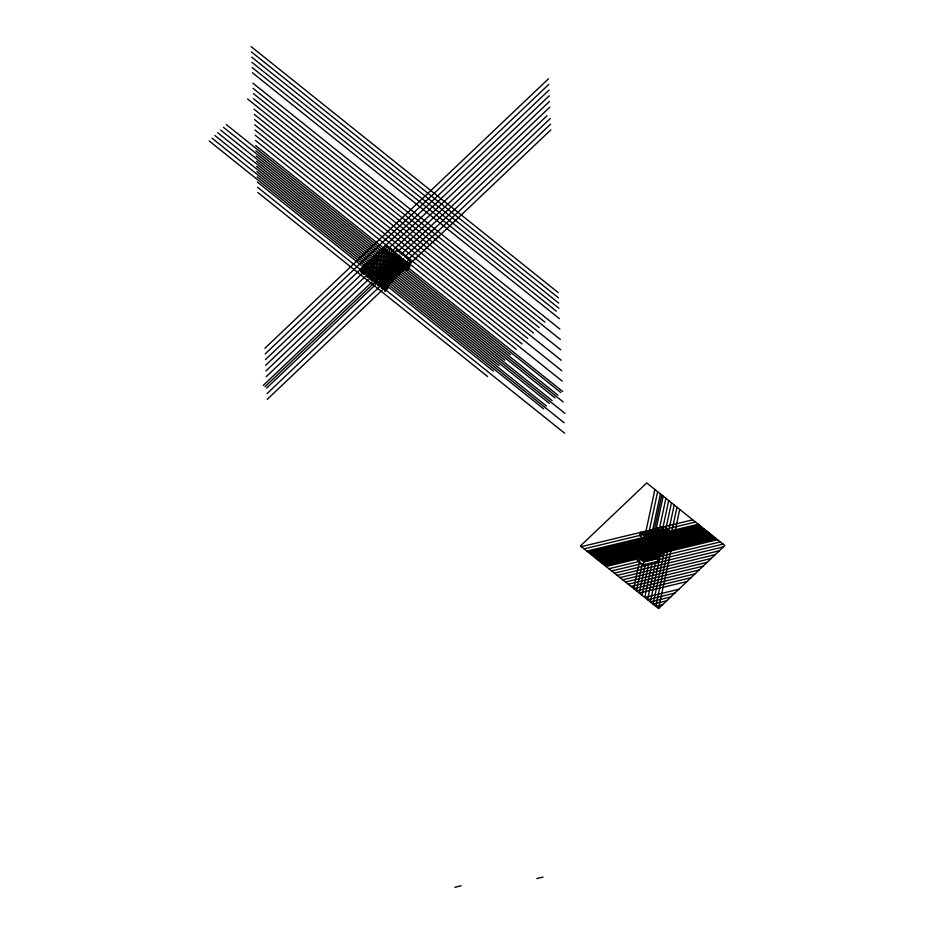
<?xml version="1.0" encoding="UTF-8"?>
<svg xmlns="http://www.w3.org/2000/svg" width="934" height="934" viewBox="0 0 934 934"><rect width="100%" height="100%" fill="white"/><g stroke="black" fill="none" stroke-linecap="round" stroke-linejoin="round"><path stroke-width="1.4" d="M666.199 542.514L662.801 543.331L658.715 539.443L661.669 541.755L662.685 540.751A2.989 2.533 14.4 0 0 662.078 539.268L659.357 536.42L662.323 538.696L663.327 537.727A2.989 2.533 14.4 0 0 662.72 536.233L659.894 533.909M661.692 532.1L657.594 528.224L662.194 531.901M657.875 528.644L658.657 528.562M643.117 534.096L643.654 531.574L646.503 533.968L645.487 534.925A3.035 2.58 14.4 0 1 643.736 534.552L640.829 532.263L639.603 535.427L643.806 538.79L658.003 535.369A92.583 78.596 14.4 0 0 658.015 558.415L657.396 561.451L643.187 564.872L634.793 558.135L635.435 555.111L643.841 561.836L658.038 558.415A92.735 78.725 14.4 0 1 658.015 535.38M638.307 556.804L638.844 554.294L641.693 556.676L640.677 557.633A3.035 2.58 14.4 0 1 638.926 557.259M638.926 557.259L636.019 554.971M645.861 551.177L643.222 548.912L640.397 549.589L642.849 551.539M640.794 549.496L643.771 549.344M641.028 550.091L644.168 549.671M641.191 550.219L644.297 549.916M641.343 549.472L645.627 552.146M639.638 558.474L638.996 561.509L608.933 568.748M641.541 549.426L645.768 552.204M643.806 538.79L644.448 535.766L640.245 532.403M641.506 550.476L645.009 550.476L642.032 551.037M641.927 549.332L645.686 552.239M633.731 588.607L654.874 489.486M642.218 551.037L645.324 550.733M642.37 551.165L645.511 550.733M642.534 551.293L645.581 550.803M646.526 533.267L647.647 530.617L650.543 532.882A2.989 2.533 14.4 0 0 652.294 533.279L653.345 532.38L650.461 529.94L649.924 532.45M641.716 555.975L642.253 553.465L645.102 555.858L644.075 556.816A2.989 2.533 14.4 0 1 642.335 556.407L639.428 554.154M643.666 549.402L640.537 549.834L644.238 552.298M641.6 559.443L647.099 533.688L643.654 531.574M643.398 551.901L646.153 551.492M644.145 549.787L640.852 550.091M642.51 560.167L643.047 557.656L645.896 560.038L644.869 560.995A3.035 2.58 14.4 0 1 643.129 560.622L640.222 558.334M644.472 552.216L646.106 551.854M636.486 590.813L642.195 564.066M657.629 491.693L643.584 557.516L646.526 559.781A2.989 2.533 14.4 0 0 648.278 560.167L649.305 559.221L646.445 556.839L645.908 559.338M645.02 552.251L641.086 549.426M645.441 552.204L641.378 549.355M645.114 555.158L645.651 552.648L648.511 555.041L647.484 555.987A2.989 2.533 14.4 0 1 645.733 555.59L642.837 553.325M640.887 549.472L644.705 552.368L646.071 551.293L642.814 551.667M643.187 564.872L643.841 561.836M645.009 558.625L650.496 532.87M645.359 564.346L639.241 593.02L686.934 581.567M646.993 556.711L660.396 493.911M648.523 554.341L649.06 551.831L651.909 554.224L650.893 555.17A2.989 2.533 14.4 0 1 649.142 554.773L646.235 552.508M653.333 531.633L654.454 528.983L662.743 535.567L663.981 534.692A2.989 2.533 14.4 0 0 663.374 533.209L657.466 528.422M648.383 557.773L661.774 495.008M649.317 558.52L649.854 556.01L652.703 558.404L651.687 559.349A2.989 2.533 14.4 0 1 649.936 558.952M642.008 595.227L648.768 563.529M663.152 496.117L650.403 555.882L653.333 558.135M651.92 553.523L652.457 551.013L655.318 553.395L654.29 554.352A2.989 2.533 14.4 0 1 652.539 553.955L649.644 551.69M656.941 530.979L657.571 530.629L658.447 532.182M657.699 528.2L657.571 528.913L658.82 528.691M657.256 531.236L661.692 534.236M651.815 556.979L657.548 530.617M657.886 529.158L658.085 528.107L662.183 531.493M658.05 529.286L658.19 528.189M658.201 529.415L658.342 528.305M657.968 531.796L657.968 530.944M658.201 531.131L658.131 531.925L659.065 531.831L658.236 535.31M658.739 528.621L658.598 529.73L659.999 529.636L659.778 530.675M652.714 557.703L653.251 555.193L656.112 557.586L655.084 558.532A2.989 2.533 14.4 0 1 653.333 558.135M658.75 529.858L658.902 528.749M652.177 562.7L644.764 597.433L678.831 589.261M665.907 498.324L653.8 555.065L658.038 558.415M658.832 531.644L658.038 535.357L664.891 533.548M659.229 530.232L659.369 529.134L658.12 529.344M659.532 529.263L659.462 530.419L660.712 530.208L655.213 556.162M658.528 535.24L659.229 531.96M659.626 530.547L659.766 529.45L658.517 529.66L658.505 528.434L657.408 528.679M658.727 535.194L659.381 532.088L657.384 531.329M658.914 535.147L659.661 532.1M660.081 529.695L659.941 530.804L661.109 530.524L660.957 531.621M655.329 552.706L655.866 550.184L658.715 552.578L657.699 553.535A2.989 2.533 14.4 0 1 655.948 553.126L653.041 550.873M659.112 535.1L659.859 532.053M659.311 535.054L660.046 532.006M659.497 535.007L660.245 531.96M661.038 531.679L668.896 529.87L664.704 526.507L661.295 527.325L664.016 530.173A2.989 2.533 14.4 0 1 664.611 531.668L663.455 532.567L657.886 528.154L657.734 529.029L659.054 528.877L658.914 529.975L660.163 529.765L660.093 530.932L661.342 530.71L660.571 534.75M659.988 534.89L660.735 531.843M660.945 530.395L660.805 531.493L662.124 531.341M660.175 534.843L660.922 531.796M660.373 534.797L661.26 530.64M660.758 534.703L661.576 530.897M660.957 534.657L661.739 531.026L659.311 530.302M661.249 534.587L661.972 531.212M655.61 561.871L647.554 599.675L674.78 593.113M656.59 557.271L668.697 500.554M662.381 531.446L661.634 534.493L657.069 530.734M661.832 534.446L662.58 531.399M662.031 534.4L662.766 531.353M662.218 534.353L663.058 531.283M658.739 551.877L659.264 549.367L662.124 551.76L661.097 552.706A2.989 2.533 14.4 0 1 659.357 552.309L656.45 550.044M662.51 534.283L663.257 531.236M662.708 534.236L663.455 531.189M662.906 534.19L663.642 531.142M658.295 556.851L664.121 529.59M663.292 534.096L664.039 531.049M663.49 534.05L664.226 531.002M663.677 534.003L664.518 530.932M663.969 533.933L664.716 530.886M664.167 533.886L664.915 530.839M664.366 533.839L665.101 530.792M664.553 533.793L665.3 530.745M671.453 502.761L650.309 601.881L670.729 596.954M661.704 556.034L667.518 528.772M674.208 504.979L653.064 604.088L666.678 600.807M676.975 507.185L655.82 606.294L662.626 604.66M658.575 608.513L724.842 545.538L646.702 482.936L580.434 545.911L658.575 608.513L679.73 509.392M367.039 271.596C369.362 266.062 363.77 272.027 364.669 273.849L364.178 274.316L360.793 271.607L361.692 268.128L385.952 287.567L385.053 291.046L385.018 288.478L408.345 263.645L394.195 252.355A60.441 14.956 -51.4 0 1 390.832 256.383L374.721 273.557L374.371 274.935M360.793 271.607L362.345 268.046L364.225 266.634M364.178 274.316L365.066 270.837M367.529 271.129C366.618 269.307 372.257 263.353 369.899 268.875L370.389 268.408C369.49 266.599 375.106 260.598 372.771 266.155L370.518 264.345M367.564 276.067L368.428 276.861L367.938 277.328L367.366 276.849L368.335 273.312M367.552 277.024L368.58 273.078M368.743 272.926L367.751 277.176L368.556 276.394L367.681 275.612M368.837 272.997L367.844 277.258L369.035 273.148M369.222 273.312L368.183 277.094L367.459 276.452M373.285 258.158L373.635 256.78L377.021 259.477L375.631 263.435C378.13 257.936 372.444 263.598 373.261 265.688L372.771 266.155M370.705 271.058L369.736 274.608L372.666 271.899M370.95 270.825L369.922 274.771L372.946 272.133M370.121 274.923L371.113 270.662L368.241 273.452M370.214 275.005L371.218 270.743L368.148 273.779L369 274.631L368.428 275.413M371.405 270.895L370.308 275.075L373.238 272.366M370.635 274.771L371.604 271.047L367.973 274.503M374.406 277.503L371.545 280.223L370.961 279.756L371.86 276.277M371.545 280.223L372.082 278.122A1.856 0.864 46.5 0 1 373.728 278.297A1.856 0.864 46.5 0 1 374.884 280.363L374.919 282.932L376.834 281.111M385.719 248.934L382.858 251.666L382.275 251.199L383.173 247.72M382.858 251.666L383.395 249.565A1.856 0.864 46.5 0 1 385.041 249.74A1.856 0.864 46.5 0 1 386.197 251.806L386.232 254.363L389.104 251.643M374.919 282.932L375.456 280.83A1.856 0.864 46.5 0 1 377.103 281.006A1.856 0.864 46.5 0 1 378.258 283.072L378.305 285.629L380.208 283.819M386.034 245L382.812 249.098M386.232 254.363L386.769 252.273A1.856 0.864 46.5 0 1 388.416 252.437A1.856 0.864 46.5 0 1 389.571 254.515L389.618 257.072L392.478 254.352M378.305 285.629L378.842 283.539A1.856 0.864 46.5 0 1 380.477 283.702A1.856 0.864 46.5 0 1 381.644 285.781L381.679 288.337L386.723 283.691M381.679 288.337L382.216 286.236A1.856 0.864 46.5 0 1 383.839 286.399A1.856 0.864 46.5 0 1 385.018 288.454L385.053 288.513M389.618 257.072L390.155 254.97L392.058 253.161M395.853 257.06L392.992 259.78L392.408 259.313L392.945 257.212L396.752 253.569M393.307 255.834L394.195 252.355L397.067 249.635L411.158 260.913L409.361 267.883L406.5 270.603L406.465 268.035L410.259 264.392M392.992 259.78L393.529 257.679L396.39 254.959M393.879 256.301L394.428 254.2A1.856 0.864 46.5 0 1 396.063 254.375A1.856 0.864 46.5 0 1 397.219 256.441L396.681 258.543M390.809 273.685L391.346 271.584A1.856 0.864 46.5 0 1 392.992 271.759A1.856 0.864 46.5 0 1 394.148 273.825L393.611 275.927M395.28 256.593L395.818 254.492A1.856 0.864 46.5 0 0 395.654 253.651M396.705 251.012L397.067 249.635M384.481 290.579L387.341 287.859L387.879 285.757A1.856 0.864 46.5 0 0 386.968 283.901A1.856 0.864 46.5 0 0 385.275 283.247M385.053 291.046L387.925 288.326L388.813 284.835L374.721 273.557A74.568 18.505 -51.3 0 0 394.276 252.449M399.227 259.757L396.366 262.489L395.794 262.022L396.331 259.921L399.192 257.2A1.856 0.864 46.5 0 0 399.028 256.348M396.366 262.489L396.903 260.388A1.856 0.864 46.5 0 1 398.549 260.563A1.856 0.864 46.5 0 1 399.705 262.629L399.74 265.186L402.612 262.466M399.705 255.087L397.802 256.908L397.265 258.998L400.126 256.278M396.051 267.019L398.9 269.027L398.234 271.525L395.444 269.226L396.436 266.75L398.736 268.513L398.433 271.094M395.619 269.447L396.273 266.809M396.028 269.564L396.518 266.739M395.911 269.681L396.635 266.739M398.479 268.338L396.88 266.785C396.028 276.067 395.234 261.158 398.771 269.05M397.172 266.902L396.611 270.031M397.382 267.019L396.798 270.183M396.787 270.37L397.265 267.124M396.973 270.521L397.464 267.252M400.056 261.24L400.604 259.15A1.856 0.864 46.5 0 0 399.448 257.072A1.856 0.864 46.5 0 0 397.802 256.908M397.744 271.14L398.503 268.093M398.584 268.221L398.153 271.269M399.74 265.186L400.289 263.084L403.149 260.364M402.542 267.428L405.414 264.707L405.986 265.174L403.126 267.895L402.542 267.428L403.079 265.326L405.951 262.606M403.441 263.948L403.978 261.847A1.856 0.864 46.5 0 0 402.823 259.78A1.856 0.864 46.5 0 0 401.176 259.605L400.639 261.707L403.5 258.987M403.126 267.895L403.663 265.793A1.856 0.864 46.5 0 1 405.286 265.957L407.212 264.159M406.815 266.657L407.352 264.555L411.158 260.913M406.5 270.603L408.286 263.633M405.916 270.136L408.788 267.416L409.326 265.314A1.88 0.876 46.5 0 0 408.8 263.878M409.676 263.937L410.224 261.835A1.856 0.864 46.5 0 0 409.571 260.247A1.856 0.864 46.5 0 0 408.006 259.255M364.937 265.758L367.085 263.855M367.879 262.898L369.911 261.041M370.751 260.177L372.643 258.263M395.082 253.056L375.573 274.234M395.923 253.733L376.414 274.9M396.775 254.41L377.266 275.577M397.615 255.075L378.107 276.254M398.468 255.753L378.947 276.931M399.308 256.43L379.799 277.608M400.149 257.107L380.64 278.285M401.001 257.784L381.492 278.951M401.842 258.461L382.333 279.628M402.694 259.127L383.185 280.305M403.535 259.804L384.026 280.982M404.387 260.481L384.866 281.659M405.228 261.158L385.719 282.337M406.068 261.835L386.559 283.002M406.92 262.512L387.412 283.679M407.761 263.178L388.252 284.356M264.906 348.277L548.503 78.771M265.163 353.951L548.76 84.434M265.419 359.625L549.017 90.108M382.275 251.199L385.147 248.479M361.948 270.848L387.727 246.343M265.676 365.287L549.274 95.782M365.264 270.988L368.218 268.35M365.451 271.14L368.323 268.42M365.556 271.222L368.51 268.583M365.743 271.374L368.603 268.653M365.836 271.455L368.802 268.805M366.035 271.607L368.988 268.969M366.221 271.759L369.093 269.039M366.326 271.841L369.28 269.202M366.513 271.992L369.385 269.272M385.66 253.908L387.563 252.087M366.607 272.074L369.572 269.424M365.322 273.545L391.101 249.051M367.004 272.378L369.864 269.657M367.097 272.459L370.051 269.809L367.284 272.611M367.389 272.693L370.343 270.043M370.436 270.124L367.576 272.845L370.635 270.276M367.868 273.078L370.833 270.428M368.054 273.23L370.926 270.51M265.933 370.961L549.531 101.444M368.44 274.094L367.879 274.829L368.732 275.67L367.459 276.943M368.802 273.977L371.697 271.129M368.358 274.421L367.786 275.215L368.638 276.067L367.646 277.106M368.72 274.304L371.884 271.28M367.704 275.542L368.253 274.818M368.615 274.701L371.989 271.362M367.599 275.939L368.171 275.145M368.533 275.028L369.093 274.304L368.206 273.58M369.222 274.164L372.176 271.514M368.078 275.53L367.517 276.266L368.346 276.943M369.409 274.316L372.374 271.666L369.607 274.468M367.984 275.857L367.412 276.651L368.019 277.258M368.346 275.74L368.907 275.016L368.054 274.176M367.354 276.873L367.891 276.254M368.265 276.067L368.825 275.343M369.829 274.689L372.759 271.981M389.034 256.605L390.937 254.795M368.708 276.254L394.475 251.76M370.471 275.168L373.437 272.518M370.67 275.32L373.53 272.6M390.155 254.97A1.856 0.864 46.5 0 1 391.79 255.145L394.662 252.425M370.763 275.402L373.728 272.751M370.95 275.553L373.822 272.833M371.055 275.623L374.009 272.985M371.242 275.787L374.207 273.137M371.44 275.939L374.3 273.218M371.534 276.02L374.499 273.37M371.732 276.172L374.592 273.452M266.19 376.694L395.864 253.464M397.977 251.456L549.787 107.176M392.408 259.313L394.323 257.504M370.961 279.756L372.876 277.947M372.082 278.962L397.861 254.468M263.33 385.333L399.332 256.079M401.445 254.083L546.927 115.816M395.794 262.022L398.655 259.302M374.347 282.465L377.208 279.745M265.022 386.688L401.27 257.2M266.704 388.042L402.706 258.788M404.819 256.792L550.313 118.525M399.705 262.629L402.566 259.909A1.856 0.864 46.5 0 0 402.472 259.208M399.168 264.731L402.029 261.999M377.721 285.174L380.582 282.442M395.876 267.871L398.491 270.837M378.83 284.368L403.581 260.855M397.662 267.404L397.183 270.498M397.942 267.661L397.382 270.65M398.129 267.86L397.569 270.802M398.234 267.988L397.674 270.883M266.972 393.704L406.127 261.45M408.24 259.454L550.57 124.199M406.885 261.695L404.013 264.415L404.562 262.314A1.856 0.864 46.5 0 1 406.185 262.477L409.069 259.769M398.514 270.416L395.888 267.521L398.409 270.813M381.095 287.87L383.967 285.15L384.539 285.617M382.216 287.077L407.995 262.582M267.229 399.378L550.827 129.861M643.666 539.618L657.875 536.174M643.549 540.424L657.758 536.98M643.433 541.23L657.641 537.786M643.339 542.047L657.536 538.603M643.234 542.864L657.443 539.42M643.152 543.681L657.361 540.237M643.082 544.51L657.279 541.066M643.012 545.351L657.221 541.907M642.966 546.192L657.162 542.747M642.919 547.032L657.116 543.588M642.884 547.884L657.081 544.44M642.861 548.737L657.057 545.293M642.837 549.589L657.046 546.157M642.837 550.465L657.046 547.02M642.849 551.329L657.046 547.884M642.872 552.204L657.069 548.772M642.896 553.091L657.104 549.647M642.942 553.979L657.151 550.535M643.001 554.878L657.197 551.434M643.071 555.777L657.267 552.333M643.141 556.687L657.349 553.243M643.234 557.61L657.443 554.166M643.351 558.532L657.548 555.088M643.468 559.454L657.664 556.01M643.596 560.388L657.805 556.944M643.748 561.334L657.956 557.89M650.461 529.94L653.952 532.065A2.989 2.533 14.4 0 0 655.703 532.462L656.719 531.504L653.87 529.123M581.357 546.659L692.748 519.818M657.968 529.228L659.217 529.006M658.283 529.473L659.602 529.321M659.065 530.103L661.494 530.839M656.929 530.932L658.68 531.516M657.886 530.886L656.976 531.002L661.342 534.563M584.112 548.865L695.503 522.024M657.945 531.773L658.914 531.703M660.642 531.364L661.891 531.154M644.448 535.766L659.381 532.088M665.475 530.781L658.61 532.52L661.155 534.61M658.563 532.777L665.44 530.956M658.517 532.952L665.382 531.212M658.47 533.209L665.347 531.388M658.423 533.384L665.288 531.644M658.377 533.641L665.253 531.82M586.879 551.072L698.258 524.231M658.283 534.073L665.16 532.252M658.248 534.248L665.113 532.508M658.201 534.423L665.066 532.684M658.155 534.68L665.031 532.859M658.12 534.855L664.973 533.116M658.061 535.112L664.938 533.291M588.257 552.181L699.636 525.34M589.634 553.278L701.014 526.449M591.012 554.387L702.391 527.547M592.389 555.485L703.769 528.656M593.767 556.594L705.158 529.765M661.284 541.545L662.65 541.136M595.145 557.703L706.536 530.862M596.522 558.801L707.914 531.971M597.9 559.91L709.291 533.069M599.289 561.007L710.669 534.178M641.868 550.908L644.88 550.231M600.667 562.116L712.047 535.287M643.257 551.971L646.13 551.41M602.045 563.225L713.424 536.385M603.422 564.323L714.802 537.494M604.8 565.432L716.191 538.591M606.178 566.541L717.569 539.7M656.602 557.259L720.324 541.907M611.7 570.954L641.751 563.716M657.734 559.863L723.079 544.113M614.455 573.161L723.395 546.915M617.211 575.367L719.343 550.768M619.966 577.586L715.292 554.621M622.733 579.792L711.241 558.462M625.488 581.999L707.19 562.315M628.243 584.205L703.139 566.167M630.999 586.412L699.087 570.009M633.754 588.63L695.036 573.861M636.521 590.837L690.985 577.714M454.87 887.3L461.116 885.794M536.793 878.579L543.039 877.073M658.645 532.345L661.704 531.609M649.795 558.882L647.029 556.699M393.798 252.845L407.901 264.112M393.062 253.721L407.177 264.987M392.338 254.597L406.442 265.863M391.603 255.461L405.718 266.727M390.879 256.325L404.982 267.591M390.143 257.177L404.259 268.443M389.42 258.017L403.523 269.284M388.684 258.846L402.787 270.113M387.949 259.675L402.064 270.942M387.225 260.504L401.328 271.771M386.489 261.322L400.593 272.588M385.754 262.127L399.869 273.393M385.018 262.933L399.133 274.199M384.283 263.727L398.398 274.993M383.559 264.52L397.662 275.787M382.823 265.303L396.927 276.569M382.088 266.073L396.191 277.34M381.352 266.855L395.456 278.122M380.617 267.614L394.72 278.881M379.881 268.373L393.985 279.64M379.146 269.132L393.249 280.398M378.41 269.879L392.513 281.146M377.675 270.627L391.778 281.893M376.939 271.362L391.042 282.628M376.204 272.098L390.307 283.364M375.456 272.833L389.571 284.099M251.199 46.7L558.217 292.622M251.433 51.907L558.45 297.829M251.678 57.114L558.695 303.036M251.911 62.321L558.929 308.243M252.145 67.528L556.36 311.197M252.378 72.724L559.396 318.646M252.857 83.138L559.875 329.06M253.091 88.345L544.907 322.09M253.324 93.552L560.342 339.474M253.569 98.759L539.175 327.53M247.603 98.992L560.82 349.888M254.036 109.173L533.442 332.971M254.27 114.368L561.287 360.291M254.515 119.575L527.722 338.412M254.748 124.782L561.766 370.705M254.982 129.989L521.989 343.864M255.227 135.196L562.233 381.119M255.461 140.404L395.946 252.927M409.209 263.551L516.257 349.304M407.387 264.591L407.352 264.555A1.856 0.864 46.5 0 0 406.185 262.477M255.694 145.611L562.712 391.533M406.465 268.035L406.5 268.07A1.856 0.864 46.5 0 0 405.286 265.957M226.343 124.596L560.785 392.49M255.928 150.818L510.536 354.745M223.471 127.328L557.925 395.21M396.133 266.937L398.9 269.12M395.993 267.136L398.818 269.599M395.934 267.334L398.76 269.786M256.173 156.013L563.19 401.935M395.712 268.175L398.549 270.638M398.444 271.035L395.619 268.572L398.339 271.42M395.561 268.77L398.398 271.222M220.611 130.048L555.053 397.931M256.406 161.22L504.804 360.197M217.75 132.768L552.192 400.663M256.64 166.427L564.93 413.365M371.849 258.8L375.223 261.508M373.869 261.158L376.122 262.968M214.878 135.488L549.332 403.383M256.873 171.634L499.071 365.638M371.008 263.878L373.261 265.688M212.018 138.209L546.46 406.103M257.119 176.841L564.136 422.763M368.136 266.599L370.389 268.408M209.158 140.929L543.6 408.823M374.557 273.709L367.436 268.583M367.272 268.735L374.149 274.094M367.109 268.887L373.985 274.257M367.027 268.969L373.822 274.409M366.864 269.12L373.74 274.491M366.7 269.284L373.577 274.643M366.537 269.436L373.413 274.794M257.352 182.048L493.35 371.078M366.291 269.669L373.168 275.028M366.128 269.821L373.005 275.191M365.276 269.331L372.841 275.343M365.883 270.054L372.678 275.495M365.719 270.218L372.596 275.577M365.556 270.37L372.433 275.728M365.474 270.451L372.269 275.892M365.311 270.603L372.187 275.962M365.147 270.755L372.024 276.125M361.832 269.05L365.206 271.747M368.101 273.977L368.953 274.818M367.996 274.363L368.848 275.215M367.938 274.631L368.79 275.472M367.833 275.016L368.685 275.869M257.586 187.255L564.603 433.178M367.611 275.869L368.463 276.721M361.283 271.14L364.669 273.849M257.819 192.462L487.618 376.519M661.295 527.325L665.498 530.699M657.501 528.247L662.171 531.983M657.454 530.64L661.727 534.061M647.064 530.757L649.912 533.151L648.896 534.096A2.989 2.533 14.4 0 1 647.145 533.699M659.848 549.227L664.051 552.589M643.024 548.958L646.141 551.445M642.837 549.005L646.153 551.655L643.9 552.227L640.397 549.589M375.305 275.063A1.856 0.864 46.5 0 1 377.651 276.943M378.69 277.772A1.856 0.864 46.5 0 1 381.084 279.791M381.772 280.655A1.856 0.864 46.5 0 1 383.138 280.83A1.856 0.864 46.5 0 1 384.458 282.488M397.872 251.129A1.856 0.864 46.5 0 1 399.845 252.717M401.13 253.838A1.856 0.864 46.5 0 1 403.231 255.426M404.62 256.546A1.856 0.864 46.5 0 1 406.687 258.286M386.839 246.494A1.856 0.864 46.5 0 1 388.824 248.082M389.011 248.526A1.856 0.864 46.5 0 1 389.081 248.888M390.225 249.203A1.856 0.864 46.5 0 1 392.198 250.791M393.599 251.911A1.856 0.864 46.5 0 1 394.907 252.647M396.973 254.62A1.856 0.864 46.5 0 1 397.37 254.725M400.347 257.317A1.856 0.864 46.5 0 1 401.153 257.644M403.733 260.026A1.856 0.864 46.5 0 1 403.99 260.084M405.519 261.31A1.856 0.864 46.5 0 1 405.858 261.905M391.79 255.145A1.856 0.864 46.5 0 1 392.945 257.212M393.529 257.679A1.856 0.864 46.5 0 1 395.175 257.854A1.856 0.864 46.5 0 1 396.331 259.921M400.289 263.084A1.856 0.864 46.5 0 1 401.924 263.26A1.856 0.864 46.5 0 1 403.079 265.326M654.571 559.244A92.676 78.678 14.4 0 1 654.617 536.198M647.752 560.902A92.676 78.678 14.4 0 1 647.799 537.856M649.457 560.493A92.676 78.678 14.4 0 1 649.504 537.435M648.605 560.692A92.676 78.678 14.4 0 1 648.651 537.645M646.059 561.311A92.676 78.678 14.4 0 1 646.106 538.264M652.866 559.664A92.676 78.678 14.4 0 1 652.913 536.618M650.309 560.283A92.676 78.678 14.4 0 1 650.356 537.237M655.423 559.046A92.676 78.678 14.4 0 1 655.47 535.999M644.39 538.673A94.614 80.324 14.4 0 0 643.398 549.461A90.972 77.23 14.4 0 0 644.378 561.731M652.014 559.875A92.676 78.678 14.4 0 1 652.06 536.817M643.771 561.871A92.676 78.678 14.4 0 1 643.818 538.813M657.116 558.637A92.676 78.678 14.4 0 1 657.162 535.579M653.718 559.454A92.676 78.678 14.4 0 1 653.765 536.408M645.207 561.521A92.676 78.678 14.4 0 1 645.254 538.474M651.161 560.073A92.676 78.678 14.4 0 1 651.208 537.027M646.9 561.112A92.676 78.678 14.4 0 1 646.958 538.054M656.263 558.836A92.676 78.678 14.4 0 1 656.322 535.789M647.204 546.694L646.094 547.359A2.989 2.533 14.4 0 1 644.343 546.962L641.448 544.697L644.262 544.02L647.204 546.694M642.545 549.075L646.024 552.006L642.545 549.075"/></g></svg>
